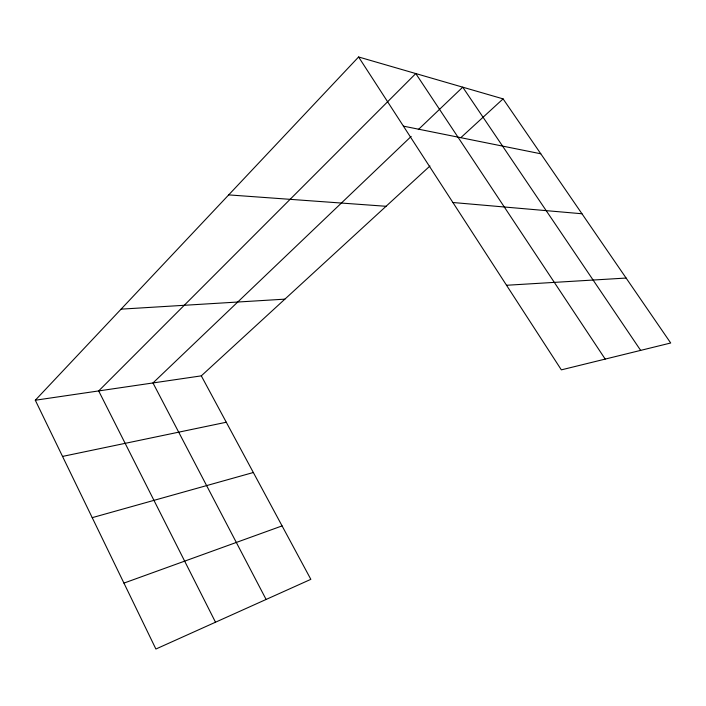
<?xml version="1.0" encoding="UTF-8"?>
<svg xmlns="http://www.w3.org/2000/svg" width="706" height="706" viewBox="0 0 706 706"><rect width="100%" height="100%" fill="white"/><g stroke="black" fill="none" stroke-linecap="round" stroke-linejoin="round"><path stroke-width="1.06" d="M35.3 400.231L201.307 375.857L310.843 579.335L155.894 649.026L35.3 400.231L358.595 56.974L503.087 98.875L670.7 343.001L561.349 369.865L358.595 56.974M411.183 136.408L152.973 382.952L266.109 599.456M418.323 129.586L462.739 87.173L640.651 350.388M201.307 375.857L429.945 166.007M460.833 137.661L503.087 98.875M123.929 583.103L282.073 525.899M92.212 517.657L253.339 472.508M62.534 456.42L226.282 422.241M506.529 285.268L626.107 278.049M121.088 309.149L284.88 299.15M228.7 194.891L386.058 206.284M452.899 202.507L581.965 213.759M403.417 126.145L540.778 153.776M605.201 359.089L415.781 73.556L98.681 390.93L215.506 622.215"/></g></svg>
